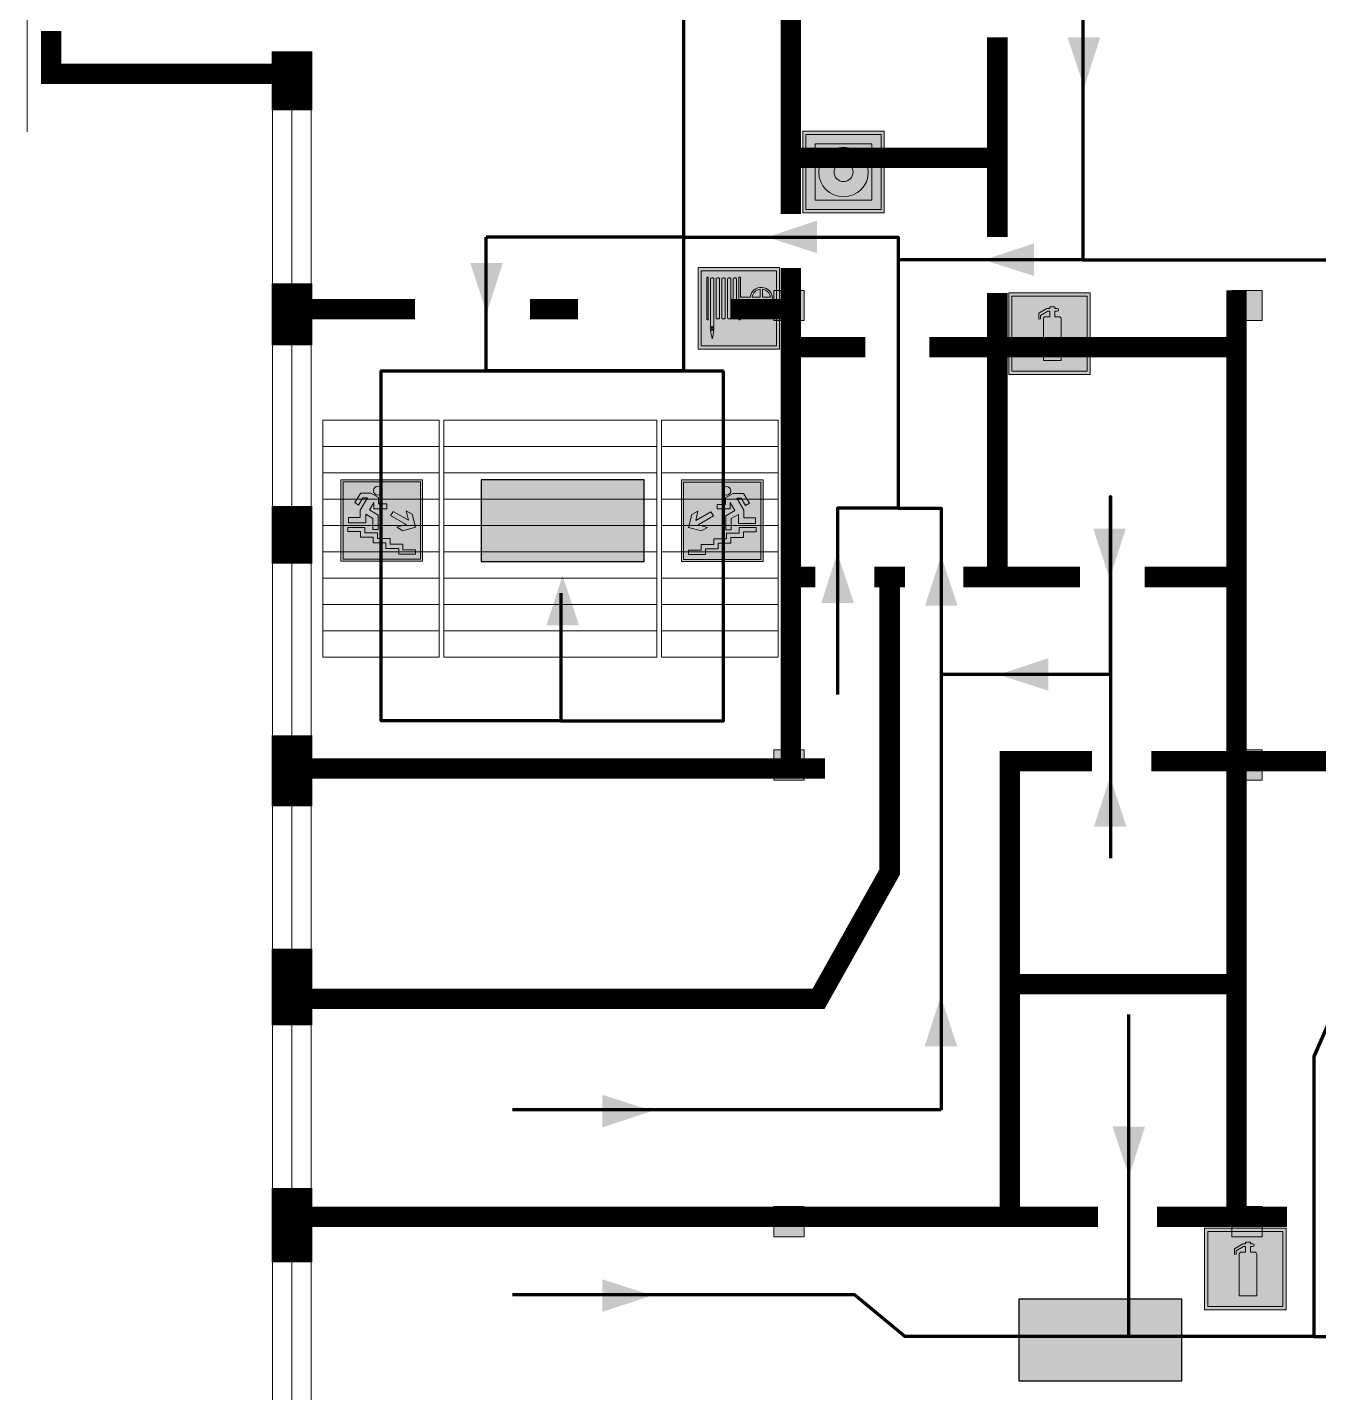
# Model space of a CAD drawing. Header units: millimetres. Extents: x 13810 to 67229, y 12374 to 21950.
# Drawn here: x 25497.2 to 25611.2, y 15071.7 to 15192.1 of the extents above; entities that cross this region are included whole.
import ezdxf

# ---------------------------------------------------------------- set-up
doc = ezdxf.new("R2010")
doc.units = ezdxf.units.MM
doc.layers.add('План_Штампы', color=7, linetype='Continuous')

# ---------------------------------------------------------------- blocks, each defined once
blk = doc.blocks.new('A$C54414219')
at = {"true_color": 0xffffff}
h = blk.add_hatch(color=7, dxfattribs=at)
h.paths.add_polyline_path([(2.39, -9.45), (2.39, -18.3), (11.23, -18.3), (11.23, -9.45)], flags=0)
h.paths.add_polyline_path([(10.71, -13.87, -1), (2.92, -13.87, -1)], flags=0)
h.paths.add_polyline_path([(8.3, -13.87, -1), (5.33, -13.87, -1)], flags=0)
h.paths.add_polyline_path([(0.41, -7.47), (0.41, -20.27), (13.21, -20.27), (13.21, -7.47)])
h.paths.add_polyline_path([(0.92, -19.77), (12.71, -19.77), (12.71, -7.98), (0.92, -7.98)], flags=16)
h.paths.add_polyline_path([(11.23, -9.45), (11.23, -18.3), (2.39, -18.3), (2.39, -9.45)], flags=0)
at = {"lineweight": 5}
h = blk.add_hatch(color=242, dxfattribs=at)
h.paths.add_polyline_path([(12.71, -7.98), (0.92, -7.98), (0.92, -19.77), (12.71, -19.77)])
h.paths.add_polyline_path([(11.23, -18.3), (2.39, -18.3), (2.39, -9.45), (11.23, -9.45)], flags=16)
h.paths.add_polyline_path([(10.71, -13.87, -1), (2.92, -13.87, -1)], flags=0)
h.paths.add_polyline_path([(8.3, -13.87, -1), (5.33, -13.87, -1)], flags=0)
at = {"true_color": 0xffffff}
h = blk.add_hatch(color=7, dxfattribs=at)
h.paths.add_polyline_path([(2.39, -9.45), (2.39, -18.3), (11.23, -18.3), (11.23, -9.45)])
h.paths.add_polyline_path([(10.71, -13.87, -1), (2.92, -13.87, -1)], flags=16)
h.paths.add_polyline_path([(8.3, -13.87, -1), (5.33, -13.87, -1)], flags=0)
at = {"lineweight": 5}
h = blk.add_hatch(color=242, dxfattribs=at)
h.paths.add_polyline_path([(2.92, -13.87, 1), (10.71, -13.87, 1)])
h.paths.add_polyline_path([(8.3, -13.87, -1), (5.33, -13.87, -1)], flags=16)
at = {"color": 242, "lineweight": 5}
for p, q in [((0.41, -20.27), (0.41, -7.47)), ((0.41, -7.47), (13.21, -7.47)), ((0.41, -7.47), (13.21, -7.47)), ((13.21, -20.27), (13.21, -7.47)), ((0.41, -20.27), (13.21, -20.27))]:
    blk.add_line(p, q, dxfattribs=at)
for points in [[(0.92, -7.98), (12.71, -7.98), (12.71, -19.77), (0.92, -19.77)], [(2.39, -9.45), (11.23, -9.45), (11.23, -18.3), (2.39, -18.3)]]:
    blk.add_lwpolyline(points, close=True, dxfattribs=at)
for radius in [3.89, 1.49]:
    blk.add_circle((6.81, -13.87), radius, dxfattribs=at)
blk = doc.blocks.new('A$C32E8229D')
at = {"true_color": 0xffffff}
blk.add_hatch(color=7, dxfattribs=at).paths.add_polyline_path([(0, 0), (0, -8), (16, -8), (16, 0)])
h = blk.add_hatch(color=126)
h.paths.add_polyline_path([(0.2, -0.2), (15.8, -0.2), (15.8, -7.8), (0.2, -7.8)])
h.paths.add_polyline_path([(13.49, -2.05), (12.08, -2.05), (11.37, -2.63, 0.162397), (11.29, -2.84), (11.29, -3.63), (10.35, -3.63), (10.35, -4.05), (11.68, -4.05), (11.68, -3.48), (12.26, -4.28), (11.29, -5.1), (11.29, -6.78), (11.85, -6.78), (11.85, -5.44), (12.8, -4.64), (12.8, -5.94), (14.46, -5.94), (14.46, -5.39), (13.45, -5.39), (13.45, -3.97), (12.46, -2.59), (13.15, -2.59), (13.69, -3.34), (14.18, -3)], flags=16)
h.paths.add_polyline_path([(10.74, -1.82, 1), (11.8, -1.82, 1)], flags=16)
h.paths.add_polyline_path([(9.39, -3.59), (5.99, -3.59), (6.56, -3.03), (5.91, -3.03), (5.1, -3.83), (5.91, -4.64), (6.56, -4.64), (5.99, -4.09), (9.39, -4.09)], flags=16)
h.paths.add_polyline_path([(4.29, -1.08), (1.72, -1.08), (1.72, -6.6), (4.29, -6.6)], flags=16)
at = {"color": 126}
blk.add_lwpolyline([(16, -8), (0, -8), (0, 0), (16, 0)], close=True, dxfattribs=at)
blk = doc.blocks.new('A$C3AD82952')
at = {"true_color": 0xf5f5ff}
h = blk.add_hatch(color=7, dxfattribs=at)
h.dxf.hatch_style = 1
h.paths.add_polyline_path([(8.21, 8.73, 0.414214), (7.89, 9.05), (7.22, 9.05), (7.22, 9.92), (7.59, 9.92, 1), (7.57, 10.36), (7.22, 10.36), (7.22, 10.6), (6.43, 10.6), (6.43, 10.36), (6.01, 10.36), (4.74, 9.59), (4.74, 8.69), (4.98, 8.73), (4.98, 9.26), (6.12, 9.91), (6.43, 9.91), (6.43, 9.05), (5.76, 9.05, 0.414214), (5.44, 8.73), (5.44, 2.2), (8.21, 2.2)], flags=0)
h.paths.add_polyline_path([(12.8, 12.8), (0, 12.8), (0, 0), (12.8, 0)])
h.paths.add_polyline_path([(0.51, 12.29), (12.29, 12.29), (12.29, 0.51), (0.51, 0.51)], flags=16)
h.paths.add_polyline_path([(4.74, 9.59), (6.01, 10.36), (6.43, 10.36), (6.43, 10.6), (7.22, 10.6), (7.22, 10.36), (7.59, 10.36, -0.94586), (7.59, 9.92), (7.22, 9.92), (7.22, 9.05), (7.89, 9.05, -0.414214), (8.21, 8.73), (8.21, 2.2), (5.44, 2.2), (5.44, 8.73, -0.414214), (5.76, 9.05), (6.43, 9.05), (6.43, 9.91), (6.12, 9.91), (4.98, 9.26), (4.98, 8.73), (4.74, 8.69)], flags=0)
h = blk.add_hatch(color=242)
h.dxf.hatch_style = 1
h.paths.add_polyline_path([(12.29, 12.29), (0.51, 12.29), (0.51, 0.51), (12.29, 0.51)])
h.paths.add_polyline_path([(4.74, 8.69), (4.74, 9.59), (6.01, 10.36), (6.43, 10.36), (6.43, 10.6), (7.22, 10.6), (7.22, 10.36), (7.59, 10.36, -0.94586), (7.59, 9.92), (7.22, 9.92), (7.22, 9.05), (7.89, 9.05, -0.414214), (8.21, 8.73), (8.21, 2.2), (5.44, 2.2), (5.44, 8.73, -0.414214), (5.76, 9.05), (6.43, 9.05), (6.43, 9.91), (6.12, 9.91), (4.98, 9.26), (4.98, 8.73)], flags=16)
h = blk.add_hatch(color=7, dxfattribs=at)
h.dxf.hatch_style = 1
h.paths.add_polyline_path([(8.21, 8.73, 0.414214), (7.89, 9.05), (7.22, 9.05), (7.22, 9.92), (7.59, 9.92, 1), (7.57, 10.36), (7.22, 10.36), (7.22, 10.6), (6.43, 10.6), (6.43, 10.36), (6.01, 10.36), (4.74, 9.59), (4.74, 8.69), (4.98, 8.73), (4.98, 9.26), (6.12, 9.91), (6.43, 9.91), (6.43, 9.05), (5.76, 9.05, 0.414214), (5.44, 8.73), (5.44, 2.2), (8.21, 2.2)])
at = {"color": 242, "lineweight": 5}
for p, q in [((0, 0), (0, 12.8)), ((0, 12.8), (12.8, 12.8)), ((12.8, 0), (12.8, 12.8)), ((6.01, 10.36), (4.74, 9.59)), ((4.74, 9.59), (4.74, 8.69)), ((4.74, 8.69), (4.98, 8.73)), ((4.98, 9.26), (6.12, 9.91)), ((4.98, 8.73), (4.98, 9.26)), ((5.44, 2.2), (5.44, 8.73)), ((5.76, 9.05), (6.43, 9.05)), ((6.01, 10.36), (6.43, 10.36)), ((6.12, 9.91), (6.43, 9.91)), ((7.22, 10.6), (6.43, 10.6)), ((6.43, 10.6), (6.43, 10.36)), ((6.43, 9.91), (6.43, 9.05)), ((7.22, 10.36), (7.22, 10.6)), ((7.59, 10.36), (7.22, 10.36)), ((7.22, 9.05), (7.22, 9.92)), ((7.59, 9.92), (7.22, 9.92)), ((7.89, 9.05), (7.22, 9.05)), ((8.21, 2.2), (8.21, 8.73)), ((5.44, 2.2), (8.21, 2.2)), ((0, 0), (12.8, 0))]:
    blk.add_line(p, q, dxfattribs=at)
blk.add_lwpolyline([(0.51, 12.29), (12.29, 12.29), (12.29, 0.51), (0.51, 0.51)], close=True, dxfattribs=at)
for centre, radius, start, end in [((5.76, 8.73), 0.32, 90, 180), ((7.58, 10.14), 0.223, 273.1875, 86.8125), ((7.89, 8.73), 0.32, 0, 90)]:
    blk.add_arc(centre, radius, start, end, dxfattribs=at)
blk = doc.blocks.new('A$C37112FD5')
at = {"true_color": 0xf5f5ff}
h = blk.add_hatch(color=7, dxfattribs=at)
h.dxf.hatch_style = 1
h.paths.add_polyline_path([(12.8, -7.4), (0, -7.4), (0, -20.2), (12.8, -20.2)])
h.paths.add_polyline_path([(12.29, -7.91), (12.29, -19.69), (0.51, -19.69), (0.51, -7.91)], flags=16)
h.paths.add_polyline_path([(4.98, -9.04, -0.42597), (5.17, -9.22), (5.17, -12.25), (5.17, -15.29, -0.432244), (4.98, -15.47), (4.83, -15.47, -0.42597), (4.64, -15.29), (4.64, -12.25), (4.64, -9.22, -0.432244), (4.83, -9.04)], flags=0)
h.paths.add_polyline_path([(4.28, -9.22), (4.28, -12.25), (4.28, -15.29, -0.432244), (4.09, -15.47), (3.94, -15.47, -0.42597), (3.75, -15.29), (3.75, -12.25), (3.75, -9.22, -0.432244), (3.94, -9.04), (4.09, -9.04, -0.42597)], flags=0)
h.paths.add_polyline_path([(5.72, -9.04), (5.87, -9.04, -0.42597), (6.06, -9.22), (6.06, -12.25), (6.06, -15.29, -0.432244), (5.87, -15.47), (5.72, -15.47, -0.42597), (5.53, -15.29), (5.53, -12.25), (5.53, -9.22, -0.432244)], flags=0)
h.paths.add_polyline_path([(6.42, -8.9), (6.5, -8.9, -0.42597), (6.69, -9.08), (6.69, -12.03), (8.21, -12.03, -15.824349), (8.21, -12.47), (6.69, -12.47), (6.69, -15.42, -0.432244), (6.5, -15.6), (6.42, -15.6)], flags=0)
h.paths.add_polyline_path([(3.39, -9.22), (3.39, -12.25), (3.39, -15.29, -0.432244), (3.2, -15.47), (3.05, -15.47, -0.42597), (2.85, -15.29), (2.85, -12.25), (2.85, -9.22, -0.432244), (3.05, -9.04), (3.2, -9.04, -0.42597)], flags=0)
h.paths.add_polyline_path([(2.5, -9.22), (2.5, -16.71), (1.96, -16.71), (1.96, -9.22, -0.432244), (2.15, -9.04), (2.31, -9.04, -0.42597)], flags=0)
h.paths.add_polyline_path([(1.61, -8.9), (1.61, -15.6), (1.57, -15.6, -0.42597), (1.37, -15.42), (1.37, -12.03), (1.37, -9.09, -0.432244), (1.57, -8.9)], flags=0)
h.paths.add_polyline_path([(9.76, -10.81), (9.76, -12.03), (8.49, -12.03, -0.336371)], flags=0)
h.paths.add_polyline_path([(8.49, -12.47), (9.76, -12.47), (9.76, -13.7, -0.336371)], flags=0)
h.paths.add_polyline_path([(10.11, -10.81, -0.336371), (11.38, -12.03), (10.11, -12.03)], flags=0)
h.paths.add_polyline_path([(10.11, -12.47), (11.38, -12.47, -0.336371), (10.11, -13.7)], flags=0)
h.paths.add_polyline_path([(2.5, -16.84), (2.5, -17.05), (1.97, -17.05), (1.97, -16.84)], flags=0)
h.paths.add_polyline_path([(2.5, -17.24, -0.033778), (2.24, -18.6, -0.033778), (1.97, -17.24)], flags=0)
h = blk.add_hatch(color=242)
h.dxf.hatch_style = 1
h.paths.add_polyline_path([(12.29, -7.91), (0.51, -7.91), (0.51, -19.69), (12.29, -19.69)])
h.paths.add_polyline_path([(6.42, -15.6), (6.42, -8.9), (6.5, -8.9, -0.42597), (6.69, -9.08), (6.69, -12.03), (8.21, -12.03, -15.824349), (8.21, -12.47), (6.69, -12.47), (6.69, -15.42, -0.432244), (6.5, -15.6)], flags=16)
h.paths.add_polyline_path([(5.87, -15.47), (5.72, -15.47, -0.42597), (5.53, -15.29), (5.53, -12.25), (5.53, -9.22, -0.432244), (5.72, -9.04), (5.87, -9.04, -0.42597), (6.06, -9.22), (6.06, -12.25), (6.06, -15.29, -0.432244)], flags=16)
h.paths.add_polyline_path([(4.98, -15.47), (4.83, -15.47, -0.42597), (4.64, -15.29), (4.64, -12.25), (4.64, -9.22, -0.432244), (4.83, -9.04), (4.98, -9.04, -0.42597), (5.17, -9.22), (5.17, -12.25), (5.17, -15.29, -0.432244)], flags=16)
h.paths.add_polyline_path([(4.09, -15.47), (3.94, -15.47, -0.42597), (3.75, -15.29), (3.75, -12.25), (3.75, -9.22, -0.432244), (3.94, -9.04), (4.09, -9.04, -0.42597), (4.28, -9.22), (4.28, -12.25), (4.28, -15.29, -0.432244)], flags=16)
h.paths.add_polyline_path([(3.2, -15.47), (3.05, -15.47, -0.42597), (2.85, -15.29), (2.85, -12.25), (2.85, -9.22, -0.432244), (3.05, -9.04), (3.2, -9.04, -0.42597), (3.39, -9.22), (3.39, -12.25), (3.39, -15.29, -0.432244)], flags=16)
h.paths.add_polyline_path([(2.5, -17.05), (1.97, -17.05), (1.97, -16.84), (2.5, -16.84)], flags=16)
h.paths.add_polyline_path([(2.5, -17.24, -0.033778), (2.24, -18.6, -0.033778), (1.97, -17.24)], flags=16)
h.paths.add_polyline_path([(2.5, -16.71), (1.96, -16.71), (1.96, -9.22, -0.432244), (2.15, -9.04), (2.31, -9.04, -0.42597), (2.5, -9.22)], flags=16)
h.paths.add_polyline_path([(1.61, -15.6), (1.57, -15.6, -0.42597), (1.37, -15.42), (1.37, -12.03), (1.37, -9.09, -0.432244), (1.57, -8.9), (1.61, -8.9)], flags=16)
h.paths.add_polyline_path([(8.49, -12.47), (9.76, -12.47), (9.76, -13.7, -0.336371)], flags=0)
h.paths.add_polyline_path([(10.11, -13.7), (10.11, -12.47), (11.38, -12.47, -0.336371)], flags=0)
h.paths.add_polyline_path([(8.49, -12.03, -0.336371), (9.76, -10.81), (9.76, -12.03)], flags=0)
h.paths.add_polyline_path([(10.11, -12.03), (10.11, -10.81, -0.336371), (11.38, -12.03)], flags=0)
h = blk.add_hatch(color=7, dxfattribs=at)
h.dxf.hatch_style = 1
h.paths.add_polyline_path([(1.61, -8.9), (1.57, -8.9, 0.432244), (1.37, -9.09), (1.37, -12.03), (1.37, -15.42, 0.42597), (1.57, -15.6), (1.61, -15.6)])
h.paths.add_polyline_path([(2.5, -9.22, 0.42597), (2.31, -9.04), (2.15, -9.04, 0.432244), (1.96, -9.22), (1.96, -16.71), (2.5, -16.71)])
h.paths.add_polyline_path([(2.5, -16.84), (1.97, -16.84), (1.97, -17.05), (2.5, -17.05)])
h.paths.add_polyline_path([(2.5, -17.24), (1.97, -17.24, 0.033778), (2.24, -18.6, 0.033778)])
h.paths.add_polyline_path([(3.39, -12.25), (3.39, -9.22, 0.42597), (3.2, -9.04), (3.05, -9.04, 0.432244), (2.85, -9.22), (2.85, -12.25), (2.85, -15.29, 0.42597), (3.05, -15.47), (3.2, -15.47, 0.432244), (3.39, -15.29)])
h.paths.add_polyline_path([(4.28, -12.25), (4.28, -9.22, 0.42597), (4.09, -9.04), (3.94, -9.04, 0.432244), (3.75, -9.22), (3.75, -12.25), (3.75, -15.29, 0.42597), (3.94, -15.47), (4.09, -15.47, 0.432244), (4.28, -15.29)])
h.paths.add_polyline_path([(5.17, -12.25), (5.17, -9.22, 0.42597), (4.98, -9.04), (4.83, -9.04, 0.432244), (4.64, -9.22), (4.64, -12.25), (4.64, -15.29, 0.42597), (4.83, -15.47), (4.98, -15.47, 0.432244), (5.17, -15.29)])
h.paths.add_polyline_path([(6.06, -12.25), (6.06, -9.22, 0.42597), (5.87, -9.04), (5.72, -9.04, 0.432244), (5.53, -9.22), (5.53, -12.25), (5.53, -15.29, 0.42597), (5.72, -15.47), (5.87, -15.47, 0.432244), (6.06, -15.29)])
h.paths.add_polyline_path([(6.69, -12.47), (8.21, -12.47, 15.824349), (8.21, -12.03), (6.69, -12.03), (6.69, -9.08, 0.42597), (6.5, -8.9), (6.42, -8.9), (6.42, -15.6), (6.5, -15.6, 0.432244), (6.69, -15.42)])
h.paths.add_polyline_path([(8.49, -12.47), (9.76, -12.47), (9.76, -13.7, -0.336371)], flags=16)
h.paths.add_polyline_path([(8.49, -12.03, -0.336371), (9.76, -10.81), (9.76, -12.03)], flags=16)
h.paths.add_polyline_path([(10.11, -12.47), (11.38, -12.47, -0.336371), (10.11, -13.7)], flags=16)
h.paths.add_polyline_path([(10.11, -12.03), (10.11, -10.81, -0.336371), (11.38, -12.03)], flags=16)
h = blk.add_hatch(color=242)
h.dxf.hatch_style = 1
h.paths.add_polyline_path([(9.76, -10.81, 0.336371), (8.49, -12.03), (9.76, -12.03)])
h.paths.add_polyline_path([(10.11, -10.81), (10.11, -12.03), (11.38, -12.03, 0.336371)])
h.paths.add_polyline_path([(11.38, -12.47), (10.11, -12.47), (10.11, -13.7, 0.336371)])
h.paths.add_polyline_path([(9.76, -12.47), (8.49, -12.47, 0.336371), (9.76, -13.7)])
at = {"color": 242, "lineweight": 5}
for p, q in [((0, -20.2), (0, -7.4)), ((0, -7.4), (12.8, -7.4)), ((12.8, -20.2), (12.8, -7.4)), ((1.37, -12.03), (1.37, -9.08)), ((1.57, -8.9), (1.61, -8.9)), ((1.61, -8.9), (1.61, -15.6)), ((1.96, -16.71), (1.96, -9.22)), ((2.15, -9.04), (2.31, -9.04)), ((2.5, -16.71), (2.5, -9.22)), ((2.85, -12.25), (2.85, -9.22)), ((3.05, -9.04), (3.2, -9.04)), ((3.39, -12.25), (3.39, -9.22)), ((3.75, -12.25), (3.75, -9.22)), ((3.94, -9.04), (4.09, -9.04)), ((4.28, -12.25), (4.28, -9.22)), ((4.64, -12.25), (4.64, -9.22)), ((4.83, -9.04), (4.98, -9.04)), ((5.17, -12.25), (5.17, -9.22)), ((5.53, -12.25), (5.53, -9.22)), ((5.72, -9.04), (5.87, -9.04)), ((6.06, -12.25), (6.06, -9.22)), ((6.42, -8.9), (6.42, -15.6)), ((6.5, -8.9), (6.42, -8.9)), ((6.69, -12.03), (6.69, -9.08)), ((1.37, -12.03), (1.37, -15.42)), ((2.85, -12.25), (2.85, -15.29)), ((3.39, -12.25), (3.39, -15.29)), ((3.75, -12.25), (3.75, -15.29)), ((4.28, -12.25), (4.28, -15.29)), ((4.64, -12.25), (4.64, -15.29)), ((5.17, -12.25), (5.17, -15.29)), ((5.53, -12.25), (5.53, -15.29)), ((6.06, -12.25), (6.06, -15.29)), ((8.21, -12.03), (6.69, -12.03)), ((8.21, -12.47), (6.69, -12.47)), ((6.69, -12.47), (6.69, -15.42)), ((9.76, -12.03), (8.49, -12.03)), ((9.76, -12.47), (8.49, -12.47)), ((9.76, -10.81), (9.76, -12.03)), ((9.76, -12.47), (9.76, -13.7)), ((10.11, -10.81), (10.11, -12.03)), ((11.38, -12.03), (10.11, -12.03)), ((11.38, -12.47), (10.11, -12.47)), ((10.11, -12.47), (10.11, -13.7)), ((1.57, -15.6), (1.61, -15.6)), ((1.96, -16.71), (2.5, -16.71)), ((1.97, -16.84), (2.5, -16.84)), ((1.97, -17.05), (1.97, -16.84)), ((2.5, -17.05), (1.97, -17.05)), ((2.5, -16.84), (2.5, -17.05)), ((3.05, -15.47), (3.2, -15.47)), ((3.94, -15.47), (4.09, -15.47)), ((4.83, -15.47), (4.98, -15.47)), ((5.72, -15.47), (5.87, -15.47)), ((6.42, -15.6), (6.5, -15.6)), ((1.97, -17.24), (2.5, -17.24)), ((0, -20.2), (12.8, -20.2))]:
    blk.add_line(p, q, dxfattribs=at)
blk.add_lwpolyline([(0.51, -7.91), (12.29, -7.91), (12.29, -19.69), (0.51, -19.69)], close=True, dxfattribs=at)
for centre, radius, start, end in [((1.56, -9.09), 0.182, 87.1027, 180.6071), ((2.15, -9.22), 0.182, 87.1027, 180.6071), ((2.32, -9.22), 0.182, 359.3929, 92.8973), ((3.04, -9.22), 0.182, 87.1027, 180.6071), ((3.21, -9.22), 0.182, 359.3929, 92.8973), ((3.93, -9.22), 0.182, 87.1027, 180.6071), ((4.1, -9.22), 0.182, 359.3929, 92.8973), ((4.82, -9.22), 0.182, 87.1027, 180.6071), ((4.99, -9.22), 0.182, 359.3929, 92.8973), ((5.71, -9.22), 0.182, 87.1027, 180.6071), ((5.88, -9.22), 0.182, 359.3929, 92.8973), ((6.51, -9.09), 0.182, 359.3929, 92.8973), ((9.93, -12.25), 1.74, 187.2319, 172.7681), ((9.93, -12.25), 1.46, 96.9927, 171.3585), ((9.93, -12.25), 1.46, 188.6415, 263.0073), ((9.93, -12.25), 1.46, 8.6415, 83.0073), ((9.93, -12.25), 1.46, 276.9927, 351.3585), ((1.56, -15.42), 0.182, 179.3929, 272.8973), ((3.04, -15.29), 0.182, 179.3929, 272.8973), ((3.21, -15.29), 0.182, 267.1027, 0.6071), ((3.93, -15.29), 0.182, 179.3929, 272.8973), ((4.1, -15.29), 0.182, 267.1027, 0.6071), ((4.82, -15.29), 0.182, 179.3929, 272.8973), ((4.99, -15.29), 0.182, 267.1027, 0.6071), ((5.71, -15.29), 0.182, 179.3929, 272.8973), ((5.88, -15.29), 0.182, 267.1027, 0.6071), ((6.51, -15.42), 0.182, 267.1027, 0.6071), ((12.17, -15.98), 10.27, 187.041, 194.7793), ((-7.7, -15.98), 10.27, 345.2207, 352.959)]:
    blk.add_arc(centre, radius, start, end, dxfattribs=at)
blk = doc.blocks.new('A$C7B4425F7')
at = {"true_color": 0xffffff}
blk.add_hatch(color=7, dxfattribs=at).paths.add_polyline_path([(0, 0), (-16, 0), (-16, -8), (0, -8)])
h = blk.add_hatch(color=126)
h.paths.add_polyline_path([(-0.2, -0.2), (-15.8, -0.2), (-15.8, -7.8), (-0.2, -7.8)])
h.paths.add_polyline_path([(-11.76, -2.03), (-11.76, -3.66), (-11.17, -3.66, -0.568275), (-11.17, -6.18), (-12.58, -6.18), (-12.58, -2.03)], flags=16)
h.paths.add_polyline_path([(-13.33, -4.12, -0.495768), (-13.59, -6.18), (-15.03, -6.18), (-15.03, -2.03), (-13.59, -2.03, -0.487973)], flags=16)
h.paths.add_polyline_path([(-10.25, -2.03), (-9.48, -2.03), (-9.48, -6.18), (-10.25, -6.18)], flags=16)
h.paths.add_polyline_path([(-13.84, -3.69), (-14.24, -3.69), (-14.24, -3.03), (-13.9, -3.03, -0.692621)], flags=0)
h.paths.add_polyline_path([(-9.15, -2.03), (-8.4, -2.03), (-8.04, -3.07), (-7.68, -2.03), (-6.93, -2.03), (-7.64, -4.1), (-6.93, -6.18), (-7.68, -6.18), (-8.04, -5.14), (-8.4, -6.18), (-9.15, -6.18), (-8.44, -4.1)], flags=16)
h.paths.add_polyline_path([(-11.76, -4.46), (-11.42, -4.46, -0.692621), (-11.36, -5.12), (-11.76, -5.12)], flags=0)
h.paths.add_polyline_path([(-13.9, -5.2), (-14.24, -5.2), (-14.24, -4.55), (-13.84, -4.55, -0.708038)], flags=0)
edge = h.paths.add_edge_path(flags=16)
edge.add_ellipse((-5.51, -4.08), major_axis=(0, 2.05), ratio=0.586184, start_angle=0, end_angle=360)
edge = h.paths.add_edge_path(flags=0)
edge.add_ellipse((-5.51, -4.08), major_axis=(0, 1.14), ratio=0.454828, start_angle=0, end_angle=360)
h.paths.add_polyline_path([(-4.13, -4.96, 0.377264), (-3.48, -4.52, 0.0555), (-3.16, -2.03), (-1.66, -2.03), (-1.66, -4.96), (-0.96, -4.96), (-0.96, -7.01), (-1.75, -7.01), (-1.75, -6.18), (-3.3, -6.18), (-3.3, -7.02), (-4.13, -7.02)], flags=16)
h.paths.add_polyline_path([(-2.73, -2.91), (-2.28, -2.91), (-2.28, -4.96), (-3.05, -4.96, 0.079136)], flags=0)
at = {"color": 126}
blk.add_lwpolyline([(-16, -8), (0, -8), (0, 0), (-16, 0)], close=True, dxfattribs=at)
blk = doc.blocks.new('вниз')
at = {"lineweight": 0, "true_color": 0xffffff}
h = blk.add_hatch(color=7, dxfattribs=at)
h.dxf.hatch_style = 1
h.paths.add_polyline_path([(40994.51, -4472.22), (40986.51, -4472.22), (40986.51, -4480.22), (40994.51, -4480.22)])
h.paths.add_polyline_path([(40994.31, -4472.42), (40994.31, -4480.01), (40986.71, -4480.01), (40986.71, -4472.42)], flags=16)
h.paths.add_polyline_path([(40988.43, -4473.53), (40989.43, -4473.53), (40990.19, -4473.96), (40990.19, -4474.6), (40991, -4474.6), (40991, -4475.06), (40989.73, -4475.06), (40989.73, -4474.46), (40989.3, -4475.18), (40990.17, -4475.7), (40990.17, -4477.11), (40989.63, -4477.11), (40989.63, -4476.01), (40988.94, -4475.59), (40988.94, -4476.46), (40988.94, -4476.46), (40987.47, -4476.46), (40987.26, -4476.46), (40987.26, -4475.92), (40988.4, -4475.92), (40988.4, -4475.2), (40989.1, -4473.99), (40988.66, -4473.99), (40988.24, -4474.7), (40987.86, -4474.47), (40988.41, -4473.56)], flags=0)
h.paths.add_polyline_path([(40990.55, -4473.29, -1), (40989.69, -4473.29, -1)], flags=0)
h.paths.add_polyline_path([(40988.85, -4476.89), (40988.85, -4477.43), (40990.1, -4477.43), (40990.1, -4477.99), (40991.34, -4477.99), (40991.34, -4478.54), (40992.59, -4478.54), (40992.59, -4479.09), (40993.83, -4479.09), (40993.83, -4479.52), (40992.17, -4479.52), (40992.17, -4478.97), (40990.91, -4478.97), (40990.91, -4478.41), (40989.68, -4478.41), (40989.68, -4477.86), (40988.43, -4477.86), (40988.43, -4477.31), (40987.6, -4477.31), (40987.18, -4477.31), (40987.18, -4476.89)], flags=0)
h.paths.add_polyline_path([(40991.61, -4475.33), (40993.12, -4476.2), (40992.9, -4475.27), (40993.48, -4475.6), (40993.83, -4476.88), (40992.56, -4477.22), (40991.97, -4476.88), (40992.9, -4476.61), (40991.38, -4475.74), (40991.58, -4475.39)], flags=0)
h.paths.add_polyline_path([(40990.19, -4473.96), (40989.43, -4473.53), (40988.43, -4473.53), (40988.41, -4473.56), (40987.86, -4474.47), (40988.24, -4474.7), (40988.66, -4473.99), (40989.1, -4473.99), (40988.4, -4475.2), (40988.4, -4475.92), (40987.26, -4475.92), (40987.26, -4476.46), (40987.47, -4476.46), (40988.94, -4476.46), (40988.94, -4476.27), (40988.94, -4475.59), (40989.63, -4476.01), (40989.63, -4477.11), (40990.17, -4477.11), (40990.17, -4475.7), (40989.3, -4475.18), (40989.73, -4474.46), (40989.73, -4475.06), (40991, -4475.06), (40991, -4474.6), (40990.19, -4474.6)], flags=0)
h.paths.add_polyline_path([(40990.55, -4473.29, 1), (40989.69, -4473.29, 1)], flags=0)
h.paths.add_polyline_path([(40991.61, -4475.33), (40991.58, -4475.39), (40991.38, -4475.74), (40992.9, -4476.61), (40991.97, -4476.88), (40992.56, -4477.22), (40993.83, -4476.88), (40993.48, -4475.6), (40992.9, -4475.27), (40993.12, -4476.2)], flags=0)
h.paths.add_polyline_path([(40990.1, -4477.43), (40988.85, -4477.43), (40988.85, -4476.89), (40987.18, -4476.89), (40987.18, -4477.31), (40987.6, -4477.31), (40988.43, -4477.31), (40988.43, -4477.86), (40989.68, -4477.86), (40989.68, -4478.41), (40990.91, -4478.41), (40990.91, -4478.97), (40992.17, -4478.97), (40992.17, -4479.52), (40993.83, -4479.52), (40993.83, -4479.09), (40992.59, -4479.09), (40992.59, -4478.54), (40991.34, -4478.54), (40991.34, -4477.99), (40990.1, -4477.99)], flags=0)
at = {"lineweight": 0}
h = blk.add_hatch(color=126, dxfattribs=at)
h.dxf.hatch_style = 1
h.paths.add_polyline_path([(40994.31, -4472.42), (40986.71, -4472.42), (40986.71, -4480.01), (40994.31, -4480.01)])
h.paths.add_polyline_path([(40988.43, -4473.53), (40989.43, -4473.53), (40990.19, -4473.96), (40990.19, -4474.6), (40991, -4474.6), (40991, -4475.06), (40989.73, -4475.06), (40989.73, -4474.46), (40989.3, -4475.18), (40990.17, -4475.7), (40990.17, -4477.11), (40989.63, -4477.11), (40989.63, -4476.01), (40988.94, -4475.59), (40988.94, -4476.46), (40988.94, -4476.46), (40987.47, -4476.46), (40987.26, -4476.46), (40987.26, -4475.92), (40988.4, -4475.92), (40988.4, -4475.2), (40989.1, -4473.99), (40988.66, -4473.99), (40988.24, -4474.7), (40987.86, -4474.47), (40988.41, -4473.56)], flags=16)
h.paths.add_polyline_path([(40990.55, -4473.29, -1), (40989.69, -4473.29, -1)], flags=16)
h.paths.add_polyline_path([(40988.85, -4476.89), (40988.85, -4477.43), (40990.1, -4477.43), (40990.1, -4477.99), (40991.34, -4477.99), (40991.34, -4478.54), (40992.59, -4478.54), (40992.59, -4479.09), (40993.83, -4479.09), (40993.83, -4479.52), (40992.17, -4479.52), (40992.17, -4478.97), (40990.91, -4478.97), (40990.91, -4478.41), (40989.68, -4478.41), (40989.68, -4477.86), (40988.43, -4477.86), (40988.43, -4477.31), (40987.6, -4477.31), (40987.18, -4477.31), (40987.18, -4476.89)], flags=16)
h.paths.add_polyline_path([(40991.61, -4475.33), (40993.12, -4476.2), (40992.9, -4475.27), (40993.48, -4475.6), (40993.83, -4476.88), (40992.56, -4477.22), (40991.97, -4476.88), (40992.9, -4476.61), (40991.38, -4475.74), (40991.58, -4475.39)], flags=16)
at = {"lineweight": 0, "true_color": 0xffffff}
h = blk.add_hatch(color=7, dxfattribs=at)
h.dxf.hatch_style = 1
h.paths.add_polyline_path([(40989.73, -4474.46), (40989.73, -4475.06), (40991, -4475.06), (40991, -4474.6), (40990.19, -4474.6), (40990.19, -4473.96), (40989.43, -4473.53), (40988.43, -4473.53), (40988.41, -4473.56), (40987.86, -4474.47), (40988.24, -4474.7), (40988.66, -4473.99), (40989.1, -4473.99), (40988.4, -4475.2), (40988.4, -4475.92), (40987.26, -4475.92), (40987.26, -4476.46), (40987.47, -4476.46), (40988.94, -4476.46), (40988.94, -4475.59), (40989.63, -4476.01), (40989.63, -4477.11), (40990.17, -4477.11), (40990.17, -4475.7), (40989.3, -4475.18)])
h.paths.add_polyline_path([(40989.69, -4473.29, 1), (40990.55, -4473.29, 1)])
h.paths.add_polyline_path([(40991.61, -4475.33), (40991.58, -4475.39), (40991.38, -4475.74), (40992.9, -4476.61), (40991.97, -4476.88), (40992.56, -4477.22), (40993.83, -4476.88), (40993.48, -4475.6), (40992.9, -4475.27), (40993.12, -4476.2)])
h.paths.add_polyline_path([(40990.1, -4477.43), (40988.85, -4477.43), (40988.85, -4476.89), (40987.18, -4476.89), (40987.18, -4477.31), (40987.6, -4477.31), (40988.43, -4477.31), (40988.43, -4477.86), (40989.68, -4477.86), (40989.68, -4478.41), (40990.91, -4478.41), (40990.91, -4478.97), (40992.17, -4478.97), (40992.17, -4479.52), (40993.83, -4479.52), (40993.83, -4479.09), (40992.59, -4479.09), (40992.59, -4478.54), (40991.34, -4478.54), (40991.34, -4477.99), (40990.1, -4477.99)])
at = {"color": 126, "lineweight": 0}
for points in [[(40986.51, -4472.22), (40994.51, -4472.22), (40994.51, -4480.22), (40986.51, -4480.22)], [(40986.71, -4472.42), (40994.31, -4472.42), (40994.31, -4480.01), (40986.71, -4480.01)]]:
    blk.add_lwpolyline(points, close=True, dxfattribs=at)
for points in [[(40987.47, -4476.46), (40987.26, -4476.46), (40987.26, -4475.92), (40988.4, -4475.92), (40988.4, -4475.2), (40989.1, -4473.99), (40988.66, -4473.99), (40988.24, -4474.7), (40987.86, -4474.47), (40988.41, -4473.56), (40988.43, -4473.53), (40989.43, -4473.53), (40990.19, -4473.96), (40990.19, -4474.6), (40991, -4474.6), (40991, -4475.06), (40989.73, -4475.06), (40989.73, -4474.46), (40989.3, -4475.18), (40990.17, -4475.7), (40990.17, -4477.11), (40989.63, -4477.11), (40989.63, -4476.01), (40988.94, -4475.59), (40988.94, -4476.46)], [(40991.58, -4475.39), (40991.38, -4475.74), (40992.9, -4476.61), (40991.97, -4476.88), (40992.56, -4477.22), (40993.83, -4476.88), (40993.48, -4475.6), (40992.9, -4475.27), (40993.12, -4476.2), (40991.61, -4475.33), (40991.58, -4475.39)], [(40987.6, -4477.31), (40987.18, -4477.31), (40987.18, -4476.89), (40988.85, -4476.89), (40988.85, -4477.43), (40990.1, -4477.43), (40990.1, -4477.99), (40991.34, -4477.99), (40991.34, -4478.54), (40992.59, -4478.54), (40992.59, -4479.09), (40993.83, -4479.09), (40993.83, -4479.52), (40992.17, -4479.52), (40992.17, -4478.97), (40990.91, -4478.97), (40990.91, -4478.41), (40989.68, -4478.41), (40989.68, -4477.86), (40988.43, -4477.86), (40988.43, -4477.31), (40987.6, -4477.31)], [(40987.47, -4476.46), (40988.94, -4476.46), (40988.94, -4476.27)]]:
    blk.add_lwpolyline(points, dxfattribs=at)
blk.add_circle((40990.12, -4473.29), 0.432, dxfattribs=at)
blk = doc.blocks.new('вниз 3')
at = {"lineweight": 0, "true_color": 0xffffff}
h = blk.add_hatch(color=7, dxfattribs=at)
h.dxf.hatch_style = 1
h.paths.add_polyline_path([(40997.5, -4475.69), (40997.25, -4475.28), (40995.76, -4476.15), (40995.97, -4475.23), (40995.39, -4475.56), (40995.05, -4476.83), (40996.33, -4477.17), (40996.91, -4476.83), (40996, -4476.55)], flags=0)
h.paths.add_polyline_path([(40999.81, -4473.95), (41000.22, -4473.95), (41000.64, -4474.67), (41001.03, -4474.43), (41000.46, -4473.49), (41000.42, -4473.49), (40999.43, -4473.49), (40998.68, -4473.92), (40998.68, -4474.57), (40997.88, -4474.57), (40997.88, -4475), (40999.14, -4475), (40999.14, -4474.43), (40999.14, -4474.38), (40999.59, -4475.15), (40998.72, -4475.67), (40998.72, -4477.06), (40999.24, -4477.06), (40999.24, -4475.96), (40999.95, -4475.56), (40999.95, -4476.43), (41001.61, -4476.43), (41001.61, -4475.88), (41000.47, -4475.88), (41000.47, -4475.12)], flags=0)
h.paths.add_polyline_path([(40999.2, -4473.24, 1), (40998.35, -4473.24, 1)], flags=0)
h.paths.add_polyline_path([(41000.46, -4477.26), (41001.69, -4477.26), (41001.69, -4476.84), (41000.03, -4476.84), (41000.03, -4477.39), (40998.78, -4477.39), (40998.78, -4477.95), (40997.53, -4477.95), (40997.53, -4478.5), (40996.29, -4478.5), (40996.29, -4479.06), (40995.05, -4479.06), (40995.05, -4479.48), (40995.29, -4479.48), (40996.72, -4479.48), (40996.72, -4478.92), (40997.97, -4478.92), (40997.97, -4478.36), (40999.2, -4478.36), (40999.2, -4477.81), (41000.46, -4477.81)], flags=0)
h.paths.add_polyline_path([(41002.37, -4472.17), (40994.37, -4472.17), (40994.37, -4480.17), (41002.37, -4480.17)])
h.paths.add_polyline_path([(41002.16, -4479.96), (40994.57, -4479.96), (40994.57, -4472.37), (41002.16, -4472.37)], flags=16)
h.paths.add_polyline_path([(41001.61, -4475.88), (41001.61, -4476.43), (40999.95, -4476.43), (40999.95, -4475.56), (40999.24, -4475.96), (40999.24, -4477.06), (40998.72, -4477.06), (40998.72, -4475.67), (40999.59, -4475.15), (40999.14, -4474.38), (40999.14, -4474.43), (40999.14, -4475), (40997.88, -4475), (40997.88, -4474.57), (40998.68, -4474.57), (40998.68, -4473.92), (40999.43, -4473.49), (41000.42, -4473.49), (41000.46, -4473.49), (41001.03, -4474.43), (41000.64, -4474.67), (41000.22, -4473.95), (40999.81, -4473.95), (41000.47, -4475.12), (41000.47, -4475.88)], flags=0)
h.paths.add_polyline_path([(41001.69, -4476.84), (41001.69, -4477.26), (41000.46, -4477.26), (41000.46, -4477.81), (40999.2, -4477.81), (40999.2, -4478.36), (40997.97, -4478.36), (40997.97, -4478.92), (40996.72, -4478.92), (40996.72, -4479.48), (40995.05, -4479.48), (40995.05, -4479.06), (40996.29, -4479.06), (40996.29, -4478.5), (40997.53, -4478.5), (40997.53, -4477.95), (40998.78, -4477.95), (40998.78, -4477.39), (41000.03, -4477.39), (41000.03, -4476.84)], flags=0)
h.paths.add_polyline_path([(40998.35, -4473.24, -1), (40999.2, -4473.24, -1)], flags=0)
h.paths.add_polyline_path([(40997.5, -4475.69), (40996, -4476.55), (40996.91, -4476.83), (40996.33, -4477.17), (40995.05, -4476.83), (40995.39, -4475.56), (40995.97, -4475.23), (40995.76, -4476.15), (40997.25, -4475.28)], flags=0)
at = {"lineweight": 0}
h = blk.add_hatch(color=126, dxfattribs=at)
h.dxf.hatch_style = 1
h.paths.add_polyline_path([(41002.16, -4472.37), (40994.57, -4472.37), (40994.57, -4479.96), (41002.16, -4479.96)])
h.paths.add_polyline_path([(40995.97, -4475.23), (40995.76, -4476.15), (40997.25, -4475.28), (40997.5, -4475.69), (40996, -4476.55), (40996.91, -4476.83), (40996.33, -4477.17), (40995.05, -4476.83), (40995.39, -4475.56)], flags=16)
h.paths.add_polyline_path([(40997.88, -4474.57), (40998.68, -4474.57), (40998.68, -4473.92), (40999.43, -4473.49), (41000.42, -4473.49), (41000.46, -4473.49), (41001.03, -4474.43), (41000.64, -4474.67), (41000.22, -4473.95), (40999.81, -4473.95), (41000.47, -4475.12), (41000.47, -4475.88), (41001.61, -4475.88), (41001.61, -4476.43), (40999.95, -4476.43), (40999.95, -4475.56), (40999.24, -4475.96), (40999.24, -4477.06), (40998.72, -4477.06), (40998.72, -4475.67), (40999.59, -4475.15), (40999.14, -4474.38), (40999.14, -4474.43), (40999.14, -4475), (40997.88, -4475)], flags=16)
h.paths.add_polyline_path([(40998.35, -4473.24, -1), (40999.2, -4473.24, -1)], flags=16)
h.paths.add_polyline_path([(40997.53, -4477.95), (40998.78, -4477.95), (40998.78, -4477.39), (41000.03, -4477.39), (41000.03, -4476.84), (41001.69, -4476.84), (41001.69, -4477.26), (41000.46, -4477.26), (41000.46, -4477.81), (40999.2, -4477.81), (40999.2, -4478.36), (40997.97, -4478.36), (40997.97, -4478.92), (40996.72, -4478.92), (40996.72, -4479.48), (40995.05, -4479.48), (40995.05, -4479.06), (40996.29, -4479.06), (40996.29, -4478.5), (40997.53, -4478.5)], flags=16)
at = {"lineweight": 0, "true_color": 0xffffff}
h = blk.add_hatch(color=7, dxfattribs=at)
h.dxf.hatch_style = 1
h.paths.add_polyline_path([(40999.2, -4473.24, 1), (40998.35, -4473.24, 1)])
h.paths.add_polyline_path([(40999.81, -4473.95), (41000.22, -4473.95), (41000.64, -4474.67), (41001.03, -4474.43), (41000.46, -4473.49), (41000.42, -4473.49), (40999.43, -4473.49), (40998.68, -4473.92), (40998.68, -4474.57), (40997.88, -4474.57), (40997.88, -4475), (40999.14, -4475), (40999.14, -4474.43), (40999.14, -4474.38), (40999.59, -4475.15), (40998.72, -4475.67), (40998.72, -4477.06), (40999.24, -4477.06), (40999.24, -4475.96), (40999.95, -4475.56), (40999.95, -4476.43), (41001.61, -4476.43), (41001.61, -4475.88), (41000.47, -4475.88), (41000.47, -4475.12)])
h.paths.add_polyline_path([(40999.2, -4477.81), (41000.46, -4477.81), (41000.46, -4477.26), (41001.69, -4477.26), (41001.69, -4476.84), (41000.03, -4476.84), (41000.03, -4477.39), (40998.78, -4477.39), (40998.78, -4477.95), (40997.53, -4477.95), (40997.53, -4478.5), (40996.29, -4478.5), (40996.29, -4479.06), (40995.05, -4479.06), (40995.05, -4479.48), (40995.29, -4479.48), (40996.72, -4479.48), (40996.72, -4478.92), (40997.97, -4478.92), (40997.97, -4478.36), (40999.2, -4478.36)])
h.paths.add_polyline_path([(40997.5, -4475.69), (40997.25, -4475.28), (40995.76, -4476.15), (40995.97, -4475.23), (40995.39, -4475.56), (40995.05, -4476.83), (40996.33, -4477.17), (40996.91, -4476.83), (40996, -4476.55)])
at = {"color": 126, "lineweight": 0}
for points in [[(40994.37, -4472.17), (41002.37, -4472.17), (41002.37, -4480.17), (40994.37, -4480.17)], [(40994.57, -4472.37), (41002.16, -4472.37), (41002.16, -4479.96), (40994.57, -4479.96)]]:
    blk.add_lwpolyline(points, close=True, dxfattribs=at)
for points in [[(40999.14, -4474.43), (40999.14, -4475), (40997.88, -4475), (40997.88, -4474.57), (40998.68, -4474.57), (40998.68, -4473.92), (40999.43, -4473.49), (41000.42, -4473.49), (41000.46, -4473.49), (41001.03, -4474.43), (41000.64, -4474.67), (41000.22, -4473.95), (40999.81, -4473.95), (41000.47, -4475.12), (41000.47, -4475.88), (41001.61, -4475.88), (41001.61, -4476.43), (40999.95, -4476.43), (40999.95, -4475.56), (40999.24, -4475.96), (40999.24, -4477.06), (40998.72, -4477.06), (40998.72, -4475.67), (40999.59, -4475.15), (40999.14, -4474.38), (40999.14, -4474.43)], [(40995.05, -4476.83), (40995.39, -4475.56), (40995.97, -4475.23), (40995.76, -4476.15), (40997.25, -4475.28), (40997.5, -4475.69), (40996, -4476.55), (40996.91, -4476.83), (40996.33, -4477.17), (40995.05, -4476.83)], [(40995.29, -4479.48), (40995.05, -4479.48), (40995.05, -4479.06), (40996.29, -4479.06), (40996.29, -4478.5), (40997.53, -4478.5), (40997.53, -4477.95), (40998.78, -4477.95), (40998.78, -4477.39), (41000.03, -4477.39), (41000.03, -4476.84), (41001.69, -4476.84), (41001.69, -4477.26), (41000.46, -4477.26), (41000.46, -4477.81), (40999.2, -4477.81), (40999.2, -4478.36), (40997.97, -4478.36), (40997.97, -4478.92), (40996.72, -4478.92), (40996.72, -4479.48), (40995.05, -4479.48)]]:
    blk.add_lwpolyline(points, dxfattribs=at)
blk.add_circle((40998.77, -4473.24), 0.426, dxfattribs=at)

msp = doc.modelspace()

# ---------------------------------------------------------------- hatches: boundary and pattern name
at = {"lineweight": 0}
h = msp.add_hatch(color=256, dxfattribs=at)
h.dxf.hatch_style = 1
h.paths.add_polyline_path([(25565.78, 15166.27), (25565.78, 15168.94), (25563.12, 15168.94), (25563.12, 15166.27)])
h = msp.add_hatch(color=256, dxfattribs=at)
h.dxf.hatch_style = 1
h.paths.add_polyline_path([(25606.18, 15166.27), (25606.18, 15168.94), (25603.51, 15168.94), (25603.51, 15166.27)])
h = msp.add_hatch(color=256, dxfattribs=at)
h.dxf.hatch_style = 1
h.paths.add_polyline_path([(25565.78, 15125.72), (25565.78, 15128.39), (25563.12, 15128.39), (25563.12, 15125.72)])
h = msp.add_hatch(color=256, dxfattribs=at)
h.dxf.hatch_style = 1
h.paths.add_polyline_path([(25606.18, 15125.72), (25606.18, 15128.39), (25603.51, 15128.39), (25603.51, 15125.72)])
h = msp.add_hatch(color=256, dxfattribs=at)
h.dxf.hatch_style = 1
h.paths.add_polyline_path([(25565.78, 15085.44), (25565.78, 15088.11), (25563.12, 15088.11), (25563.12, 15085.44)])
h = msp.add_hatch(color=256, dxfattribs=at)
h.dxf.hatch_style = 1
h.paths.add_polyline_path([(25606.18, 15085.44), (25606.18, 15088.11), (25603.51, 15088.11), (25603.51, 15085.44)])

# ---------------------------------------------------------------- linework, layer by layer
at = {"color": 126, "lineweight": 100, "true_color": 0x008754}
for points in [[(25555.14, 15212.93), (25555.14, 15173.64), (25537.74, 15173.64)], [(25573.81, 15194.08), (25590.36, 15194.08), (25590.36, 15171.63), (25574.07, 15171.63)], [(25544.32, 15142.21), (25544.32, 15130.95), (25528.46, 15130.95), (25528.46, 15161.84), (25537.74, 15161.84), (25537.74, 15173.64)], [(25555.14, 15173.64), (25555.14, 15161.84), (25537.74, 15161.84), (25558.66, 15161.84)], [(25555.14, 15173.64), (25574.07, 15173.64), (25574.07, 15149.72), (25577.88, 15149.72), (25577.88, 15096.63)], [(25590.36, 15171.63), (25615.46, 15171.63), (25615.46, 15112.08), (25610.74, 15101.34), (25610.74, 15076.63), (25697.2, 15076.63), (25697.2, 15037.81), (25719.76, 15037.81), (25719.76, 14998.87), (25734.06, 14998.87)], [(25544.32, 15130.95), (25558.66, 15130.95), (25558.66, 15161.84)], [(25577.88, 15135.08), (25592.82, 15135.08), (25592.82, 15150.76), (25592.82, 15118.84)], [(25574.07, 15149.72), (25568.74, 15149.72), (25568.74, 15133.27)], [(25594.44, 15076.63), (25594.44, 15105.06)], [(25577.88, 15096.63), (25540.05, 15096.63)], [(25574.68, 15076.63), (25570.23, 15080.3), (25540.05, 15080.3)], [(25610.74, 15076.63), (25574.68, 15076.63), (25574.68, 15076.63)]]:
    msp.add_lwpolyline(points, dxfattribs=at)
at = {"lineweight": 9}
msp.add_lwpolyline([(25497.24, 15210.95), (25497.24, 15182.93)], dxfattribs=at)
at = {"lineweight": 100, "const_width": 1.8}
for points in [[(25564.61, 15175.68), (25564.61, 15208.15), (25564.61, 15180.63), (25582.83, 15180.63), (25582.83, 15191.27)], [(25582.83, 15180.63), (25582.83, 15173.64)], [(25571.19, 15163.92), (25564.61, 15163.92), (25564.61, 15170.92)], [(25603.93, 15127.4), (25603.93, 15168.94)], [(25582.83, 15168.7), (25582.83, 15143.65), (25579.82, 15143.65), (25590.13, 15143.65)], [(25603.93, 15163.92), (25576.83, 15163.92)], [(25573.33, 15143.65), (25573.33, 15117.62), (25567.06, 15106.44), (25521.26, 15106.44)], [(25564.61, 15143.65), (25566.78, 15143.65)], [(25574.68, 15143.65), (25571.98, 15143.65)], [(25595.83, 15143.65), (25603.93, 15143.65)], [(25591.17, 15127.4), (25583.94, 15127.4), (25583.94, 15087.19)], [(25603.93, 15127.4), (25596.43, 15127.4)], [(25613.21, 15127.4), (25603.93, 15127.4), (25603.93, 15104.45)], [(25583.94, 15107.72), (25603.51, 15107.72)], [(25603.93, 15105.24), (25603.93, 15087.19)], [(25563.9, 15087.19), (25563.9, 15087.19), (25520.59, 15087.19), (25591.71, 15087.19)], [(25596.93, 15087.19), (25608.39, 15087.19)]]:
    msp.add_lwpolyline(points, dxfattribs=at)
at = {"lineweight": 100, "const_width": 1.8, "elevation": 1.8}
for points in [[(25499.34, 15191.82), (25499.34, 15188.04), (25520.02, 15188.04)], [(25545.84, 15167.28), (25541.61, 15167.28)]]:
    msp.add_lwpolyline(points, dxfattribs=at)
at = {"lineweight": 0}
for points, const_width in [([(25520.59, 15184.83), (25520.59, 15190.04)], 3.6), ([(25520.59, 15164.08), (25520.59, 15169.55)], 3.6), ([(25559.3, 15167.28), (25564.61, 15167.28), (25564.61, 15170.5)], 1.8), ([(25564.61, 15168.08), (25564.61, 15126.76)], 1.8), ([(25531.46, 15167.28), (25520.58, 15167.28)], 1.8), ([(25564.61, 15167.28), (25564.61, 15164.95)], 1.8), ([(25520.59, 15144.82), (25520.59, 15149.92)], 3.6), ([(25520.59, 15123.4), (25520.59, 15129.67)], 3.6), ([(25567.61, 15126.76), (25520.57, 15126.76)], 1.8), ([(25520.59, 15104.08), (25520.59, 15110.85)], 3.6), ([(25520.59, 15083.17), (25520.59, 15089.74)], 3.6)]:
    msp.add_lwpolyline(points, dxfattribs=dict(at, const_width=const_width))
for points in [[(25522.28, 15189.36), (25522.28, 14963.04)], [(25518.87, 15187.96), (25518.87, 14963.18)], [(25520.59, 15188.44), (25520.59, 14962.94)]]:
    msp.add_lwpolyline(points, dxfattribs=at)
for points in [[(25565.78, 15168.94), (25565.78, 15166.27), (25563.12, 15166.27), (25563.12, 15168.94)], [(25606.18, 15168.94), (25606.18, 15166.27), (25603.51, 15166.27), (25603.51, 15168.94)], [(25523.31, 15157.49), (25523.31, 15155.17), (25533.59, 15155.17), (25533.59, 15157.49)], [(25533.99, 15157.49), (25533.99, 15155.17), (25552.79, 15155.17), (25552.79, 15157.49)], [(25553.19, 15157.49), (25553.19, 15155.17), (25563.48, 15155.17), (25563.48, 15157.49)], [(25523.31, 15155.17), (25523.31, 15152.84), (25533.59, 15152.84), (25533.59, 15155.17)], [(25533.99, 15155.17), (25533.99, 15152.84), (25552.79, 15152.84), (25552.79, 15155.17)], [(25553.19, 15155.17), (25553.19, 15152.84), (25563.48, 15152.84), (25563.48, 15155.17)], [(25523.31, 15152.84), (25523.31, 15150.52), (25533.59, 15150.52), (25533.59, 15152.84)], [(25533.99, 15152.84), (25533.99, 15150.52), (25552.79, 15150.52), (25552.79, 15152.84)], [(25553.19, 15152.84), (25553.19, 15150.52), (25563.48, 15150.52), (25563.48, 15152.84)], [(25523.31, 15150.52), (25523.31, 15148.2), (25533.59, 15148.2), (25533.59, 15150.52)], [(25533.99, 15150.52), (25533.99, 15148.2), (25552.79, 15148.2), (25552.79, 15150.52)], [(25553.19, 15150.52), (25553.19, 15148.2), (25563.48, 15148.2), (25563.48, 15150.52)], [(25523.31, 15148.2), (25523.31, 15145.87), (25533.59, 15145.87), (25533.59, 15148.2)], [(25533.99, 15148.2), (25533.99, 15145.87), (25552.79, 15145.87), (25552.79, 15148.2)], [(25553.19, 15148.2), (25553.19, 15145.87), (25563.48, 15145.87), (25563.48, 15148.2)], [(25523.31, 15145.87), (25523.31, 15143.55), (25533.59, 15143.55), (25533.59, 15145.87)], [(25533.99, 15145.87), (25533.99, 15143.55), (25552.79, 15143.55), (25552.79, 15145.87)], [(25553.19, 15145.87), (25553.19, 15143.55), (25563.48, 15143.55), (25563.48, 15145.87)], [(25523.31, 15143.55), (25523.31, 15141.22), (25533.59, 15141.22), (25533.59, 15143.55)], [(25533.99, 15143.55), (25533.99, 15141.22), (25552.79, 15141.22), (25552.79, 15143.55)], [(25553.19, 15143.55), (25553.19, 15141.22), (25563.48, 15141.22), (25563.48, 15143.55)], [(25523.31, 15141.22), (25523.31, 15138.9), (25533.59, 15138.9), (25533.59, 15141.22)], [(25533.99, 15141.22), (25533.99, 15138.9), (25552.79, 15138.9), (25552.79, 15141.22)], [(25553.19, 15141.22), (25553.19, 15138.9), (25563.48, 15138.9), (25563.48, 15141.22)], [(25523.31, 15138.9), (25523.31, 15136.57), (25533.59, 15136.57), (25533.59, 15138.9)], [(25533.99, 15138.9), (25533.99, 15136.57), (25552.79, 15136.57), (25552.79, 15138.9)], [(25553.19, 15138.9), (25553.19, 15136.57), (25563.48, 15136.57), (25563.48, 15138.9)], [(25565.78, 15128.39), (25565.78, 15125.72), (25563.12, 15125.72), (25563.12, 15128.39)], [(25606.18, 15128.39), (25606.18, 15125.72), (25603.51, 15125.72), (25603.51, 15128.39)], [(25565.78, 15088.11), (25565.78, 15085.44), (25563.12, 15085.44), (25563.12, 15088.11)], [(25606.18, 15088.11), (25606.18, 15085.44), (25603.51, 15085.44), (25603.51, 15088.11)]]:
    msp.add_lwpolyline(points, close=True, dxfattribs=at)
at = {"layer": 'План_Штампы', "color": 126, "true_color": 0x008754}
for points in [[(25589.03, 15191.25), (25591.9, 15191.25), (25590.49, 15186.84)], [(25566.92, 15175.09), (25566.91, 15172.22), (25562.51, 15173.64)], [(25586.06, 15173.08), (25586.05, 15170.21), (25581.64, 15171.63)], [(25536.33, 15171.35), (25539.2, 15171.35), (25537.78, 15166.94)], [(25591.29, 15147.92), (25594.16, 15147.92), (25592.74, 15143.51)], [(25570.17, 15141.36), (25567.3, 15141.36), (25568.71, 15145.77)], [(25579.32, 15141.11), (25576.45, 15141.11), (25577.87, 15145.52)], [(25545.92, 15139.38), (25543.05, 15139.38), (25544.47, 15143.79)], [(25587.34, 15136.49), (25587.33, 15133.62), (25582.93, 15135.03)], [(25594.22, 15121.61), (25591.35, 15121.61), (25592.77, 15126.02)], [(25579.29, 15102.24), (25576.42, 15102.24), (25577.84, 15106.65)], [(25547.98, 15095.09), (25547.99, 15097.96), (25552.4, 15096.54)], [(25592.99, 15095.17), (25595.86, 15095.16), (25594.44, 15090.75)], [(25547.98, 15078.81), (25547.99, 15081.68), (25552.4, 15080.26)]]:
    msp.add_solid(points, dxfattribs=at)

# ---------------------------------------------------------------- block references
at = {"xscale": 0.5625, "yscale": 0.5625, "zscale": 0.5625, "rotation": 270}
msp.add_blockref('A$C54414219', (25577.06, 15183.21), dxfattribs=at)
for name, p, xscale, yscale, zscale in [('A$C37112FD5', (25556.42, 15175.12), 0.5624985604081303, 0.5624985604081303, 0.5624985604081303), ('A$C3AD82952', (25583.83, 15161.52), 0.5625, 0.5625, 0.5625), ('A$C3AD82952', (25601.1, 15078.99), 0.5625, 0.5625, 0.5625)]:
    msp.add_blockref(name, p, dxfattribs=dict(xscale=xscale, yscale=yscale, zscale=zscale))
at = {"color": 126, "true_color": 0x008754, "xscale": 0.9, "yscale": 0.9, "zscale": 0.9}
for name, p in [('вниз', (-11362.94, 19177.23)), ('вниз 3', (-11339.97, 19177.16))]:
    msp.add_blockref(name, p, dxfattribs=at)
at = {"layer": 'План_Штампы', "xscale": 0.9, "yscale": 0.9, "zscale": 0.9}
msp.add_blockref('A$C7B4425F7', (25551.68, 15152.21), dxfattribs=at)
at = {"layer": 'План_Штампы', "color": 126, "true_color": 0x008754, "xscale": -0.9, "yscale": 0.9, "zscale": 0.9}
msp.add_blockref('A$C32E8229D', (25599.12, 15079.93), dxfattribs=at)

doc.saveas('drawing.dxf')
